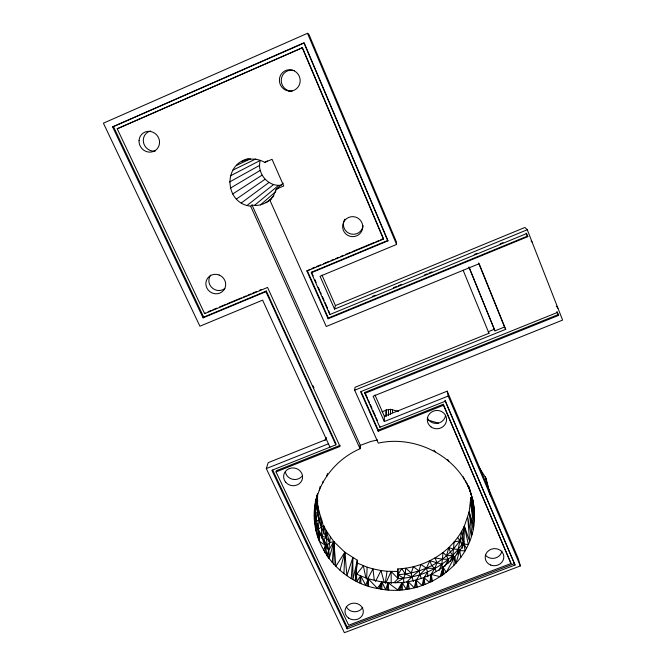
<?xml version="1.0" encoding="UTF-8"?>
<svg xmlns="http://www.w3.org/2000/svg" width="666" height="666" viewBox="0 0 666 666"><rect width="100%" height="100%" fill="white"/><g stroke="black" fill="none" stroke-linecap="round" stroke-linejoin="round"><path stroke-width="1" d="M386.48 416.15L386.496 409.923L390.476 409.332L398.468 411.397M393.981 582.75L398.093 578.596L397.935 572.26M431.118 581.901L431.143 574.433C444.463 567.415 456.393 557.259 463.969 544.105L464.344 526.14L469.172 511.971L470.77 497.752L473.26 509.54L470.77 497.752L474.433 519.413C472.685 565.817 422.569 598.268 378.837 588.677C337.545 582.792 305.12 539.418 316.442 498.16L315.209 505.536L316.458 498.218M385.822 416.416L385.847 410.181L386.496 409.923M384.357 416.267L447.194 391.175L448.176 396.062L384.307 421.528L384.357 416.267L374.975 395.03M381.843 589.268L381.926 582.034L368.173 578.779L360.664 575.915L356.435 573.917L356.277 570.104M316.084 520.554L317.457 512.47L317.59 494.855C314.693 511.513 320.171 528.829 329.645 542.54L333.849 541.641L344.838 552.247L357.317 560.214L355.519 580.819M310.04 269.247L306.909 271.037L328.138 318.748L527.797 236.655L526.598 233.583L329.837 314.552L311.288 272.777L387.837 240.901L303.929 42.807L112.612 126.915L203.063 317.849L203.679 317.108L266.317 291.017L335.989 443.706L335.822 444.838L271.861 470.321L347.078 628.812L515.043 565.034L445.071 400.241L445.263 401.24L379.903 427.281L379.928 426.198M423.601 585.056L423.776 577.613L431.143 574.433L440.076 576.673L443.098 567.241L446.262 572.402L454.811 556.701L455.819 563.602L459.731 550.632L465.118 550.84L461.763 531.16L464.344 526.14L469.638 541.233L467.765 517.399L471.403 536.53M315.176 503.613L317.615 500.457C316.442 513.653 328.18 525.624 321.303 538.053M378.23 430.161L443.298 404.254L443.481 405.269L378.205 431.252L378.23 430.161L361.114 391.675M306.909 271.037L383.45 239.127L383.466 238.636L302.447 47.719L117.208 128.779L204.645 313.661L267.557 287.437L340.018 446.453L276.049 471.919L348.676 625.207L511.03 563.511L443.298 404.254M318.764 540.001C319.905 527.539 313.386 515.642 315.767 502.988L314.677 509.165M473.268 509.815L473.36 506.784M471.928 534.507L469.172 511.971L473.684 526.223L470.587 502.738L474.433 519.413L474.383 510.814L472.56 499.583L468.956 486.763M458.066 553.338L458.208 549.308L461.763 531.16C448.817 553.721 423.584 567.865 397.802 568.93L398.093 578.596C424.225 577.522 450.025 563.811 463.877 541.358M326.748 548.01L327.123 545.254L326.34 537.37L321.578 536.247L318.331 529.045L323.751 525.749L326.29 530.785L333.849 541.641L329.087 558.749C330.253 550.183 326.049 543.04 321.578 536.247L321.586 520.554M343.947 573.559L344.838 552.247L335.855 566.341L333.849 541.641L328.654 550.258L326.948 555.86L325.474 545.379L319.022 531.393L317.374 535.864L316.991 523.984L315.484 527.589L316 518.323L314.851 523.984L315.617 514.502L314.51 517.907L315.476 508.749L314.56 512.079L315.767 502.988M366.633 579.079L367.141 567.182L356.884 562.895M415.775 587.47L416.092 580.069L423.776 577.613L429.72 582.5L431.143 574.433L432.484 581.235M442.69 575.141L443.098 567.241L443.931 574.283M315.168 501.648L316.733 501.182L317.066 495.512M407.734 589.135L408.183 581.776L416.092 580.069L422.144 585.522L423.776 577.613L425.025 584.523M452.464 560.223L454.112 541.982L459.956 540.784L462.662 536.471L464.344 526.14L468.356 544.48L463.969 544.105L466.433 548.235M248.01 158.758C222.461 164.644 224.767 203.43 250.641 206.185L252.039 205.053L360.339 445.354L360.056 448.734C337.87 458.341 320.263 478.704 315.659 502.647M324.933 552.755L325.474 545.379L319.38 541.325L319.022 531.393L317.99 537.953M351.232 578.463L352.78 557.725L346.919 575.599L344.838 552.247L339.968 570.287M332.259 562.712L333.849 541.641L334.007 564.568M347.078 628.812L347.202 627.156L272.677 470.046M364.843 393.365L364.918 392.382L558.05 314.66L558.624 315.401L364.843 393.365L379.903 427.281M447.96 563.261L448.326 559.307L446.478 555.819L443.032 552.53L441.866 564.202L442.307 568.023M315.11 513.519L317.457 512.47L318.065 506.043M462.462 548.235L461.854 544.555L462.662 536.471M387.212 589.868L387.97 582.683L402.156 582.583L408.183 581.776L414.277 587.795L416.092 580.069L417.257 587.079M316.733 501.182L317.515 494.139M473.268 502.855C465.842 460.572 418.956 434.041 378.288 443.115L354.678 390.201L354.995 387.304L488.961 333.275L463.128 270.221M315.268 511.23L316.833 506.843L317.615 500.457M453.713 565.709L454.811 556.701M316.084 531.16L316.991 523.984L315.784 529.736M327.772 557.076L330.344 537.162M281.493 185.123C268.256 187.321 256.443 173.11 260.289 160.406L230.353 175.866M314.602 521.561L315.617 514.502M323.226 541.533L323.493 539.71L326.34 537.37L326.29 530.785L329.645 542.54L327.123 545.254M354.678 390.201L505.694 329.337L479.129 263.736L326.248 326.49L269.93 200.275L273.634 195.579L276.182 189.169L283.233 183.183M367.157 585.73L368.173 578.779L377.364 588.278L381.926 582.034L387.97 582.683L397.769 589.918L402.156 582.583L406.21 589.31L408.183 581.776L409.249 588.886M385.248 583.083L387.046 571.278L397.935 571.461L397.802 568.93M314.377 515.734L315.476 508.749M359.565 582.767L360.664 575.915L365.734 585.189L368.173 578.779L368.614 586.205M400.84 589.926L402.156 582.583L402.372 589.818M441.408 575.94L443.098 567.241M317.624 493.814L316.816 497.877L317.507 493.506M319.289 490.401L320.188 486.413M380.328 589.01L381.926 582.034L385.689 589.685L387.97 582.683L388.744 589.984M384.307 421.528L373.11 396.22L562.595 320.096L527.272 229.737L334.565 309.116L335.439 305.569L321.994 275.15M322.594 483.191L323.085 481.243M329.837 314.552L329.054 311.613M328.138 318.748L328.338 317.998L307.176 270.438M328.529 311.596L328.721 310.872M456.693 554.836L458.208 549.308L460.098 549.983M326.706 476.332L327.505 473.493M458.208 549.308L453.429 549.092L448.859 547.527L446.478 555.819C432.95 567.257 415.567 573.717 397.927 574.65L401.74 568.656L405.369 573.95L411.788 576.898L413.494 581.451M276.049 471.919L276.407 470.695L340.168 445.313M489.352 491.366L488.944 489.502L518.281 558.591L520.346 565.933L344.364 632.7L266.3 468.589L268.223 462.637L326.515 439.36M406.726 582.092L411.788 576.898L411.255 572.91L413.378 566.716L418.939 570.904L421.178 578.346M430.361 575.341L434.906 568.448L436.988 562.67L435.04 557.966L442.266 559.132L448.326 559.307L444.83 566.433M399.309 589.959L402.156 582.583M323.485 550.208L325.474 545.379L328.654 550.258M311.288 272.777L311.546 272.178L387.837 240.401L304.22 42.99L112.612 126.915M317.457 512.47L318.639 509.74L319.006 519.938L318.331 529.045L316.816 524.367M449.991 561.679L452.788 555.219L450.407 552.214L448.859 547.527M439.011 570.537L441.866 564.202L429.895 560.714L426.365 568.165L419.788 574.833L415.859 580.735M385.772 583.241L391.125 571.52L398.093 578.596M378.837 588.677L381.926 582.034M375.516 581.51L380.977 570.529L387.046 571.278M325.016 440.318L326.465 437.57M367.465 579.328L372.993 568.889L380.977 570.529L384.157 582.142M423.668 578.529L427.514 572.002L426.365 568.165L420.904 564.502L418.939 570.904L411.788 576.898M203.063 317.849L265.909 291.675L266.317 291.017M457.659 537.512L459.956 540.784L453.429 549.092L446.478 555.819L452.788 555.219L453.987 557.792M356.31 574.633L363.336 565.792L365.9 578.013M204.645 313.661L205.253 312.928M252.039 205.053C260.431 206.851 268.39 202.239 273.709 196.02M260.473 204.895L275.807 191.583M276.074 189.952L278.421 187.937M254.42 205.453L278.521 185.398M246.944 205.561L273.584 184.557M241.267 202.988L268.989 182.459M266.134 202.78L271.137 199.201M236.397 199.051L265.06 179.254M232.659 194.006L262.063 175.15M230.311 188.195L260.198 170.421M395.654 582.9L403.604 578.196L405.369 573.95L405.644 568.198L411.255 572.91M229.52 182.009L259.59 165.393M241.5 161.746C248.776 158.009 257.725 158.225 264.768 162.404L267.474 160.914M315.909 521.561L319.006 519.938L320.404 517.007L321.328 527.056M232.742 170.188L255.802 158.949M236.547 165.368L250.491 158.849M247.269 159.565L249.117 158.708M334.565 309.116L320.03 276.273L396.586 244.447L396.437 241.933L308.907 34.382L307.501 33.3L103.405 123.185L199.917 326.207L262.62 300.141L329.978 447.169M302.447 47.719L117.208 128.779M264.768 162.404L272.028 159.274L283.741 185.947L276.182 189.169M208.1 311.738L210.956 310.547M212.854 309.757L216.658 308.175M219.505 306.984L225.208 304.603M227.106 303.813L241.358 297.877M243.256 297.086L246.112 295.895M248.01 295.105L250.857 293.914M252.755 293.123L256.56 291.541M259.407 290.351L261.313 289.56M311.946 268.448L314.81 267.257M316.716 266.458L320.529 264.868M323.393 263.678L329.112 261.297M331.019 260.498L333.882 259.307M335.789 258.516L338.644 257.317M340.551 256.527L343.415 255.336M345.321 254.537L350.091 252.547M351.998 251.756L373.934 242.615M375.84 241.816L378.696 240.626M380.602 239.827L383.466 238.636M335.439 305.569L524.916 227.464L527.272 229.737M372.327 296.412L375.208 295.229M393.473 287.712L396.353 286.522M398.276 285.731L401.165 284.54M424.234 275.05L427.114 273.859M429.037 273.068L431.918 271.886M474.217 254.479L477.097 253.288M500.166 243.798L503.055 242.607M328.338 317.998L527.314 236.172L527.797 236.655M360.339 445.354L370.721 441.491L377.58 439.951M505.694 329.337L504.52 326.998L494.996 330.844L494.289 329.287L488.286 331.71L488.961 333.275M558.624 315.401L557.467 312.446L360.606 391.708L378.205 431.252M382.068 411.788L385.88 410.264M266.3 468.589L328.438 443.806M347.202 627.156L514.643 563.553M426.365 568.165L434.906 568.448L436.138 571.303M315.226 506.443L316.833 506.843M367.141 567.182L372.993 568.889L374.259 580.236M428.405 420.196L438.386 423.126M397.927 574.65L403.604 578.196L403.771 583.091M434.906 568.448L431.735 565.675L429.895 560.714M531.085 241.009L532.067 242.008M556.268 306.135L557.975 308.266M557.467 312.446L556.893 311.713L558.05 314.66M433.941 450.174L435.148 451.798M478.463 466.4L486.063 478.321L490.576 495.854L520.346 565.933M486.405 485.181L488.128 487.762L447.194 391.175M447.777 459.523L448.767 461.197M459.956 540.784L461.854 544.555M113.57 126.806L203.679 317.108M448.176 396.062L490.576 495.854M313.095 385.864L313.952 387.754M265.909 291.675L335.822 444.838M250.641 206.185L360.056 448.734M311.546 272.178L313.22 275.957M314.893 279.728L316.15 282.559M318.248 287.279L319.505 290.11M320.346 291.999L321.179 293.889M322.436 296.72L324.117 300.491M324.95 302.381L327.464 308.042M364.918 392.382L367.416 398.018M368.256 399.9L369.505 402.714M370.338 404.595L372.003 408.35M372.843 410.231L375.341 415.867M376.173 417.74L377.431 420.562M445.263 401.24L515.043 565.034M443.481 405.269L511.03 563.511M302.148 47.544L383.45 239.127M307.501 33.3L396.586 244.447M468.956 266.941L494.996 330.844M469.197 267.732L494.289 329.287M478.588 262.987L504.52 326.998M463.27 476.781L464.427 479.662M526.123 233.108L527.314 236.172M466.899 483.058L468.14 486.704M473.851 505.719L472.56 499.583L474.217 509.365L472.56 499.583L469.064 487.512M485.273 476.623L489.743 494.089M468.856 486.804L469.855 490.792M465.509 480.386L465.95 482.234M323.493 539.71L324.417 543.706M473.26 509.54L473.135 505.327L474.383 510.814M469.172 511.971L473.16 529.661M323.751 525.749L326.34 537.37M486.063 478.321L486.471 480.136M474.558 515.725L470.77 497.752M470.587 502.738L474.367 521.27M468.315 485.431L468.789 488.036M473.135 505.327L474.475 512.995L473.26 509.632L474.433 519.413M459.731 550.632L460.822 557.45M427.514 572.002L427.922 576.848M359.99 445.679L360.148 447.61M360.955 583.374L360.664 575.915L356.876 581.493L356.435 573.917L355.194 580.66L357.317 560.214L352.93 579.387L352.78 557.725M392.474 409.64L392.524 412.745M390.476 409.332L390.526 414.51M391.125 571.52L391.217 583.516M388.453 409.423L388.469 415.642M387.837 240.401L387.837 240.901M363.095 225.691A9.915 9.832 28 0 1 351.248 234.057A9.915 9.832 28 0 1 343.781 221.537M344.064 220.729A9.915 9.832 28 0 1 344.846 219.197M292.191 91.159A10.539 10.181 71.2 0 1 281.31 79.354A10.539 10.181 71.2 0 1 294.297 70.638M155.261 151.065A10.423 9.873 52.1 0 1 143.556 142.774A10.423 9.873 52.1 0 1 150.624 130.977M224.892 288.503A9.882 9.474 32.3 0 1 210.614 275.125M445.521 415.534A9.482 9.016 -6.1 0 1 437.312 423.318A9.482 9.016 -6.1 0 1 427.364 417.882M302.148 476.073A9.357 8.758 9.5 0 1 292.416 479.237A9.357 8.758 9.5 0 1 285.373 471.953M501.906 551.032A9.191 8.433 -7.7 0 1 495.038 558.1A9.191 8.433 -7.7 0 1 485.456 555.128M362.729 607.309A9.049 8.225 2.6 0 1 354.379 611.746A9.049 8.225 2.6 0 1 346.353 606.718M362.679 227.93L362.021 230.453A10.09 9.998 27 0 1 347.76 235.348A10.09 9.998 27 0 1 344.605 220.613L346.437 218.748A10.09 9.998 27 0 1 362.679 227.93M219.181 275.033L216.641 274.384A10.048 9.624 32 0 0 206.435 280.378A10.048 9.624 32 0 0 210.09 291.833L212.387 293.09A10.048 9.624 32 0 0 225.108 287.745A10.048 9.624 32 0 0 219.181 275.033M288.703 91.026L286.072 90.326A10.731 10.365 71 0 1 280.07 76.39A10.731 10.365 71 0 1 293.506 70.529L295.895 71.911A10.731 10.365 71 0 1 288.703 91.026M139.052 140.434A10.606 10.04 51.8 0 0 153.754 151.332A10.606 10.04 51.8 0 0 155.053 133.466A10.606 10.04 51.8 0 0 139.052 140.434M348.634 618.098A9.191 8.333 2.6 0 0 363.27 612.553A9.191 8.333 2.6 0 0 350.549 603.779A9.191 8.333 2.6 0 0 348.634 618.098M285.714 482.259A9.507 8.883 9.5 0 0 301.956 480.211A9.507 8.883 9.5 0 0 291.633 467.998A9.507 8.883 9.5 0 0 285.714 482.259M431.002 426.889A9.64 9.149 -6 0 0 446.47 420.787A9.64 9.149 -6 0 0 433.325 411.163A9.64 9.149 -6 0 0 431.002 426.889M490.75 565.084A9.341 8.558 -7.7 0 0 503.771 556.027A9.341 8.558 -7.7 0 0 488.994 550.374A9.341 8.558 -7.7 0 0 490.75 565.084"/></g></svg>
